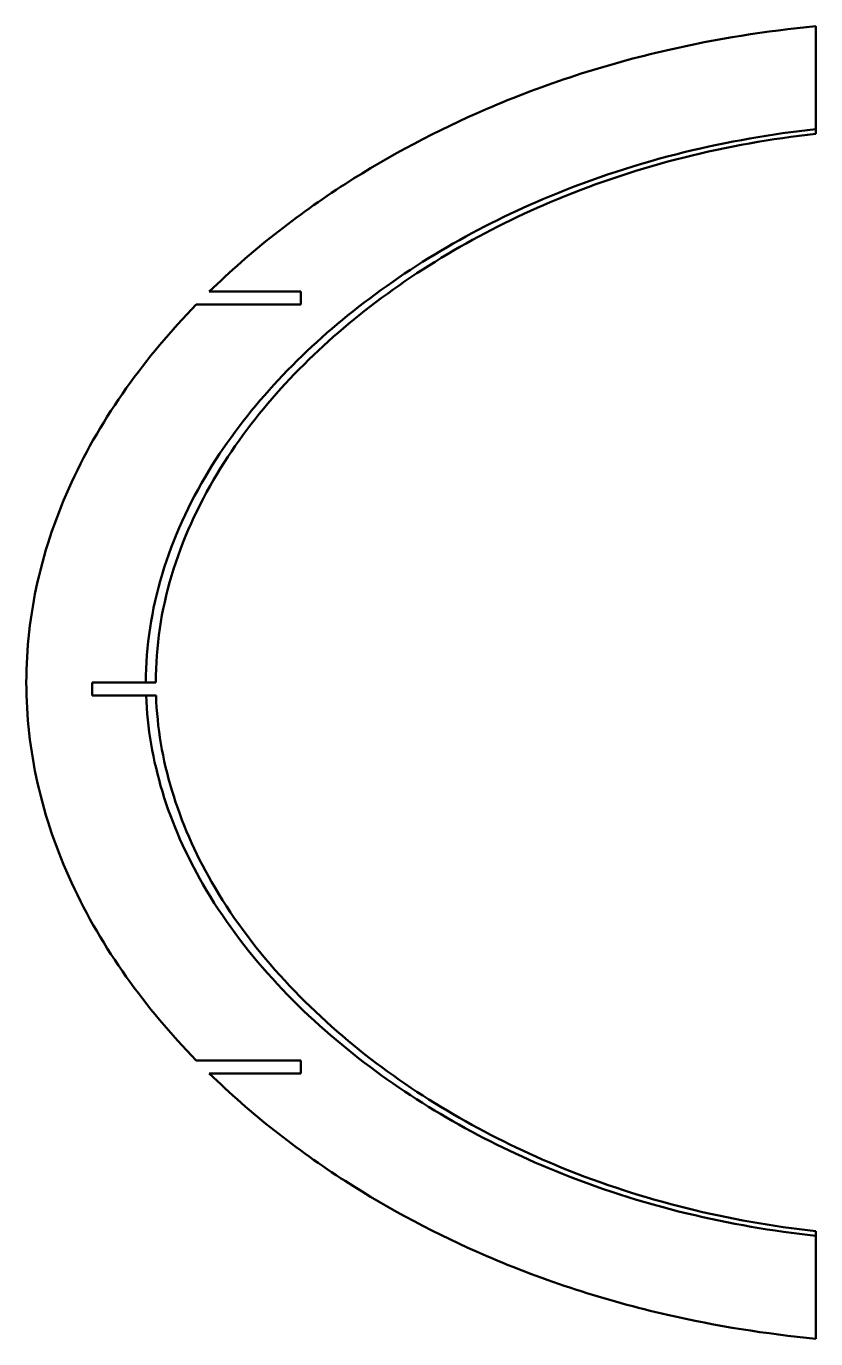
# Model space of a CAD drawing. Header units: millimetres. Extents: x 227 to 348, y 111 to 313.
import ezdxf

# ---------------------------------------------------------------- set-up
doc = ezdxf.new("R2010")
doc.units = ezdxf.units.MM
doc.header["$LTSCALE"] = 0.75
doc.layers.add('Visible', color=7, linetype='Continuous', lineweight=50)

msp = doc.modelspace()

# ---------------------------------------------------------------- linework, layer by layer
at = {"layer": 'Visible', "extrusion": (0, 1, 0)}
for p, q in [((347.73, 312.86, 7.4), (347.73, 297.06, 7.4)), ((268.69, 272.12, 7.4), (254.66, 272.12, 7.4)), ((268.69, 270.12, 7.4), (268.69, 272.12, 7.4)), ((268.69, 270.12, 7.4), (252.67, 270.12, 7.4)), ((236.69, 212.12, 7.4), (236.69, 210.12, 7.4)), ((244.94, 212.12, 7.4), (236.69, 212.12, 7.4)), ((244.98, 210.12, 7.4), (236.69, 210.12, 7.4)), ((268.69, 154.12, 7.4), (252.67, 154.12, 7.4)), ((268.69, 154.12, 7.4), (268.69, 152.12, 7.4)), ((268.69, 152.12, 7.4), (254.66, 152.12, 7.4)), ((347.73, 127.19, 7.4), (347.73, 111.39, 7.4))]:
    msp.add_line(p, q, dxfattribs=at)
at = {"layer": 'Visible', "extrusion": (1, -5.4323e-12, 1.9309e-12)}
msp.add_arc((210.59, 37.01, 347.73), 91.39, 339.7679, 341.0986, dxfattribs=at)
at = {"layer": 'Visible', "extrusion": (-1, 0, -1e-16)}
msp.add_arc((-213.65, 37.01, -347.73), 91.39, 339.7679, 341.0986, dxfattribs=at)
at = {"layer": 'Visible'}
for points, knots in [([(254.66, 272.12, 7.4), (261, 278.32, 7.4), (268.05, 283.84, 7.4), (282.38, 293.06, 7.4), (289.64, 296.89, 7.4), (306.14, 304.01, 7.4), (315.44, 307.01, 7.4), (332.48, 310.91, 7.4), (340.09, 312.12, 7.4), (347.73, 312.86, 7.4)], [-10.350363, -10.350363, -10.350363, -10.350363, -7.687711, -7.687711, -5.235007, -5.235007, -2.300751, -2.300751, -0.000001, -0.000001, -0.000001, -0.000001]), ([(244.94, 212.12, 7.4), (244.94, 217.76, 7.4), (245.8, 223.31, 7.4), (249.09, 234.3, 7.4), (251.54, 239.61, 7.4), (260.3, 253.99, 7.4), (268.06, 262.22, 7.4), (285.8, 276.33, 7.4), (296.07, 282.24, 7.4), (313.58, 289.53, 7.4), (320.49, 291.78, 7.4), (334.19, 295.14, 7.4), (340.95, 296.32, 7.4), (347.73, 297.06, 7.4)], [-14.521399, -14.521399, -14.521399, -14.521399, -12.816956, -12.816956, -11.054699, -11.054699, -7.730023, -7.730023, -4.225333, -4.225333, -2.045884, -2.045884, 0, 0, 0, 0]), ([(246.45, 212.12, 5.4), (246.45, 217.69, 5.4), (247.28, 223.16, 5.4), (250.5, 234, 5.4), (252.9, 239.24, 5.4), (261.47, 253.47, 5.4), (269.11, 261.64, 5.4), (286.76, 275.8, 5.4), (297.12, 281.76, 5.4), (320.69, 291.54, 5.4), (334.12, 294.84, 5.4), (347.73, 296.35, 5.4)], [-14.318785, -14.318785, -14.318785, -14.318785, -12.641412, -12.641412, -10.909648, -10.909648, -7.631211, -7.631211, -4.106569, -4.106569, 0, 0, 0, 0]), ([(226.58, 212.12, 7.4), (226.58, 217.33, 7.4), (227.17, 222.5, 7.4), (229.5, 232.84, 7.4), (231.27, 237.94, 7.4), (238.19, 252.97, 7.4), (244.87, 262.13, 7.4), (252.67, 270.12, 7.4)], [-6.536327, -6.536327, -6.536327, -6.536327, -4.970337, -4.970337, -3.350212, -3.350212, -0.000002, -0.000002, -0.000002, -0.000002]), ([(226.58, 212.12, 7.4), (226.58, 206.91, 7.4), (227.17, 201.75, 7.4), (229.5, 191.4, 7.4), (231.27, 186.3, 7.4), (238.19, 171.27, 7.4), (244.87, 162.12, 7.4), (252.67, 154.12, 7.4)], [0, 0, 0, 0, 1.563607, 1.563607, 3.181268, 3.181268, 6.526426, 6.526426, 6.526426, 6.526426]), ([(246.45, 212.12, 5.4), (246.2, 212.12, 5.74), (245.94, 212.12, 6.07), (245.44, 212.12, 6.73), (245.19, 212.12, 7.07), (244.94, 212.12, 7.4)], [-0.2503464, -0.2503464, -0.2503464, -0.2503464, -0.1251732, -0.1251732, 0, 0, 0, 0]), ([(244.98, 210.12, 7.4), (245.16, 205.11, 7.4), (246.01, 200.18, 7.4), (248.97, 190.4, 7.4), (251.09, 185.65, 7.4), (259.67, 170.79, 7.4), (268.16, 161.79, 7.4), (286.72, 147.34, 7.4), (296.93, 141.58, 7.4), (314.24, 134.49, 7.4), (321.04, 132.31, 7.4), (334.48, 129.05, 7.4), (341.09, 127.91, 7.4), (347.73, 127.19, 7.4)], [0, 0, 0, 0, 1.505779, 1.505779, 3.063818, 3.063818, 6.652249, 6.652249, 10.093854, 10.093854, 12.215326, 12.215326, 14.202123, 14.202123, 14.202123, 14.202123]), ([(246.49, 210.12, 5.4), (246.66, 205.18, 5.4), (247.5, 200.31, 5.4), (250.39, 190.68, 5.4), (252.46, 185.99, 5.4), (260.87, 171.29, 5.4), (269.22, 162.37, 5.4), (287.68, 147.87, 5.4), (297.97, 142.05, 5.4), (321.23, 132.57, 5.4), (334.4, 129.38, 5.4), (347.73, 127.9, 5.4)], [0, 0, 0, 0, 1.484685, 1.484685, 3.018892, 3.018892, 6.564872, 6.564872, 10.034176, 10.034176, 14.034271, 14.034271, 14.034271, 14.034271]), ([(254.66, 152.12, 7.4), (261, 145.93, 7.4), (268.05, 140.41, 7.4), (282.38, 131.19, 7.4), (289.64, 127.35, 7.4), (306.14, 120.24, 7.4), (315.44, 117.24, 7.4), (332.48, 113.34, 7.4), (340.09, 112.13, 7.4), (347.73, 111.39, 7.4)], [0.000001, 0.000001, 0.000001, 0.000001, 2.65754, 2.65754, 5.10553, 5.10553, 8.034091, 8.034091, 10.330382, 10.330382, 10.330382, 10.330382])]:
    msp.add_open_spline(points, degree=3, knots=knots, dxfattribs=at)
at = {"layer": 'Visible', "extrusion": (1.4181e-11, -1, 1.06916e-11)}
msp.add_open_spline([(244.98, 210.12, 7.4), (245.23, 210.12, 7.07), (245.48, 210.12, 6.73), (245.98, 210.12, 6.07), (246.23, 210.12, 5.74), (246.49, 210.12, 5.4)], degree=3, knots=[0, 0, 0, 0, 0.125177, 0.125177, 0.2503542, 0.2503542, 0.2503542, 0.2503542], dxfattribs=at)

doc.saveas('drawing.dxf')
